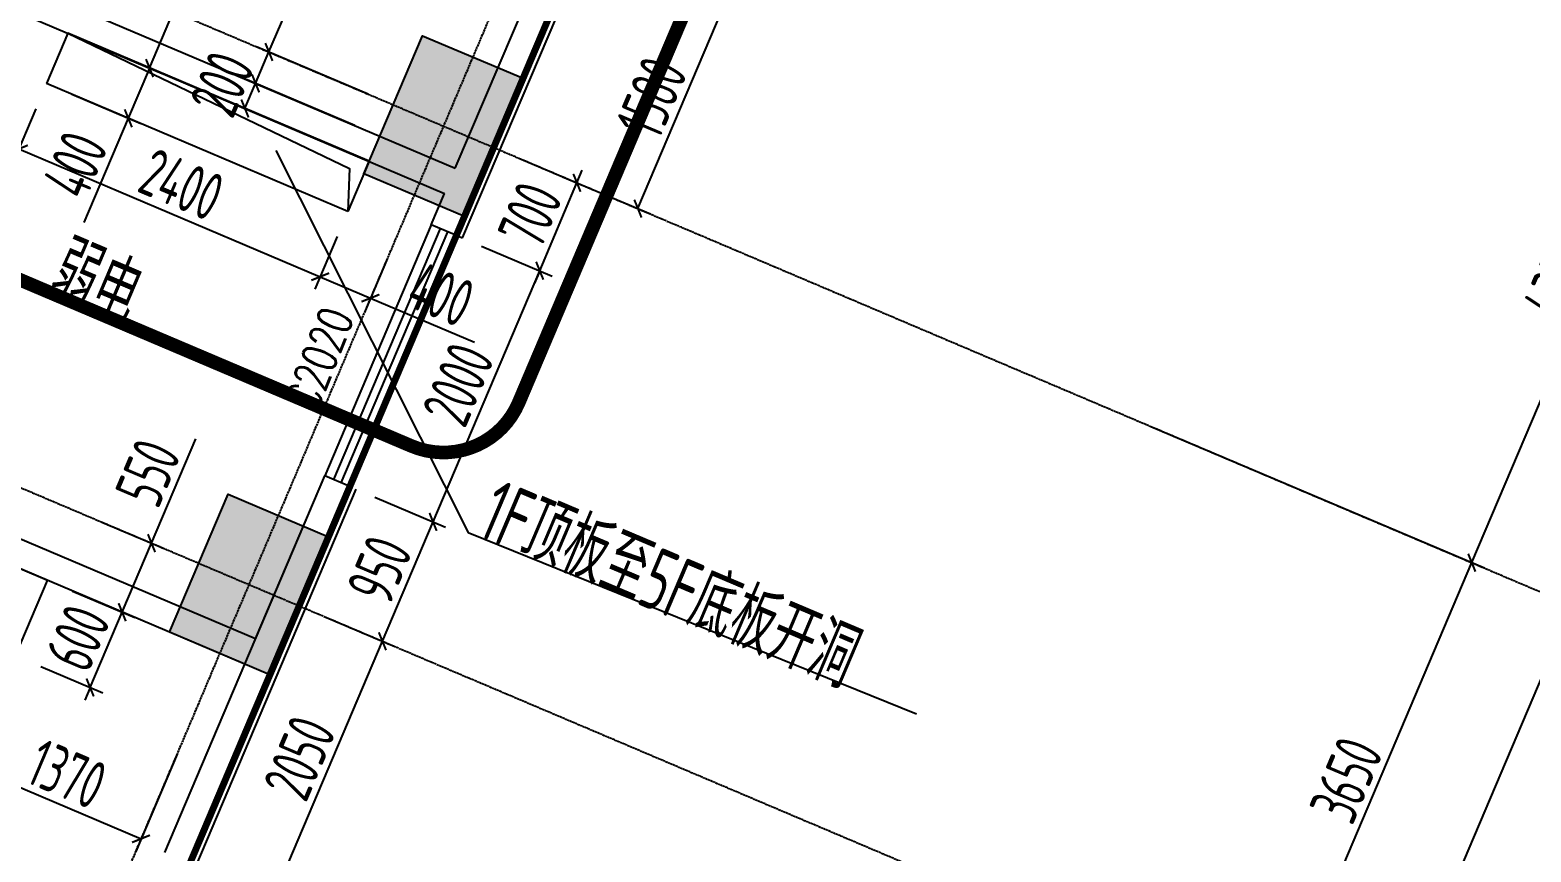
# Model space of a CAD drawing. Extents: x 11778731 to 12007717, y -6694179 to -6363962.
# Drawn here: x 11978442 to 11989446, y -6442870 to -6436845 of the extents above; entities that cross this region are included whole.
import ezdxf
from ezdxf.enums import TextEntityAlignment as Align
from ezdxf.xclip import XClip

# ---------------------------------------------------------------- set-up
doc = ezdxf.new("R2010")
doc.units = 0
doc.header["$LTSCALE"] = 10
doc.header["$MEASUREMENT"] = 0
doc.header["$XCLIPFRAME"] = 0
for name, pattern in [('A3-RG-axis-100$0$CENTER', [2, 1.25, -0.25, 0.25, -0.25]), ('A3-RI-3F$0$DASH', [0.35, 0.25, -0.1]), ('DASHED2', [0.375, 0.25, -0.125])]:
    doc.linetypes.add(name, pattern=pattern)
for name, color, linetype in [('A-CLOD', 200, 'Continuous'), ('A3-RB-3F-100$0$A-DIMS-100', 1, 'Continuous'), ('A3-RG-axis-100$0$A-DIMS-100', 1, 'Continuous'), ('A3-RG-axis-100$0$A-GRID', 1, 'A3-RG-axis-100$0$CENTER'), ('A3-RI-3F$0$A-FLOR', 2, 'Continuous'), ('A3-RI-3F$0$A-GLAZ', 140, 'Continuous'), ('A3-RI-3F$0$A-WALL', 7, 'Continuous'), ('A3-RI-3F$0$A-WALL-FINI', 95, 'Continuous'), ('A3-RM-3F$0$A-EQPM', 55, 'Continuous'), ('A3-RS-1F$0$A-HATH-GRAY', 8, 'Continuous'), ('A3-RS-1F$0$A-WALL', 7, 'Continuous'), ('A3-SYMB-3F-100$0$A-SYMB', 4, 'Continuous'), ('A3-SYMB-3F-100$0$A-SYMB-AREA', 4, 'Continuous'), ('A3-SYMB-3F-100$0$A-SYMB-DOOR', 3, 'Continuous'), ('A3-SYMB-3F-100$0$A-SYMB-DOOR1', 3, 'Continuous'), ('A3-SYMB-3F-100$0$A-SYMB-DOOR2', 3, 'Continuous'), ('A3-SYMB-3F-100$0$A-SYMB-DOOR3', 3, 'Continuous'), ('A3-SYMB-3F-100$0$A-SYMB-NAME', 4, 'Continuous'), ('A3-SYMB-3F-100$0$A-SYMB-NAME-E', 4, 'Continuous')]:
    doc.layers.add(name, color=color, linetype=linetype)
doc.styles.add('A3-RB-3F-100$0$XD2008', font='xd-hzs.shx', dxfattribs={"width": 0.7, "bigfont": 'xd-hztxt.shx'})
doc.styles.add('A3-RG-axis-100$0$XD2008', font='xd-hzs.shx', dxfattribs={"width": 0.7, "bigfont": 'xd-hztxt.shx'})
doc.styles.add('A3-SYMB-3F-100$0$ECADI', font='hzs.shx', dxfattribs={"width": 0.7, "bigfont": 'hztxt.shx'})
doc.styles.add('A3-SYMB-3F-100$0$ECADI-TXT', font='simplex.shx', dxfattribs={"bigfont": 'hztxt.shx'})
doc.dimstyles.new('A3-RB-3F-100$0$XD100$0', dxfattribs={"dimscale": 100, "dimtxt": 3.5, "dimasz": 1, "dimexe": 1, "dimexo": 2, "dimgap": 0.5, "dimtad": 1, "dimdec": 0, "dimdsep": 46, "dimtxsty": 'A3-RB-3F-100$0$XD2008', "dimblk1": 'A3-RB-3F-100$0$_ARCHTICK', "dimblk2": 'A3-RB-3F-100$0$_ARCHTICK', "dimsah": 1, "dimcen": 2.5, "dimclrt": 4, "dimaunit": 1, "dimadec": 0, "dimazin": 0, "dimtfac": 1, "dimtdec": 0, "dimtix": 1, "dimtmove": 0, "dimatfit": 3, "dimfxl": 0, "dimtolj": 1, "dimtzin": 0, "dimarcsym": 0})
doc.dimstyles.new('A3-RG-axis-100$0$XD100$0', dxfattribs={"dimscale": 100, "dimtxt": 3.5, "dimasz": 1, "dimexe": 1, "dimexo": 2, "dimgap": 0.5, "dimtad": 1, "dimdec": 0, "dimdsep": 46, "dimtxsty": 'A3-RG-axis-100$0$XD2008', "dimblk1": 'A3-RG-axis-100$0$_ARCHTICK', "dimblk2": 'A3-RG-axis-100$0$_ARCHTICK', "dimsah": 1, "dimcen": 2.5, "dimclrt": 4, "dimaunit": 1, "dimadec": 0, "dimazin": 0, "dimtfac": 1, "dimtdec": 0, "dimtix": 1, "dimtmove": 0, "dimatfit": 3, "dimfxl": 0, "dimtolj": 1, "dimtzin": 0, "dimarcsym": 0})

# ---------------------------------------------------------------- blocks, each defined once
blk = doc.blocks.new('A3-RI-3F')
at = {"layer": 'A3-RI-3F$0$A-FLOR', "linetype": 'A3-RI-3F$0$DASH', "const_width": 50}
blk.add_lwpolyline([(11922838, -6425914), (11977075, -6448936), (11985124, -6429973), (11974262, -6425363), (11988322, -6392239), (11978237, -6391711), (11978174, -6391908), (11943983, -6380798), (11944558, -6379029), (11938186, -6376959), (11937611, -6378728), (11907835, -6369053)], dxfattribs=at)
at = {"layer": 'A3-RI-3F$0$A-GLAZ'}
for p, q in [((11981384, -6438272), (11980603, -6440113)), ((11981448, -6438299), (11980667, -6440140)), ((11981504, -6438323), (11980722, -6440164)), ((11981568, -6438350), (11980787, -6440191))]:
    blk.add_line(p, q, dxfattribs=at)
at = {"layer": 'A3-RI-3F$0$A-WALL'}
for p, q in [((11981560, -6437858), (11983885, -6432381)), ((11981568, -6438350), (11984069, -6432459)), ((11977878, -6436295), (11981560, -6437858)), ((11977800, -6436479), (11981482, -6438042)), ((11981384, -6438272), (11981482, -6438042)), ((11981384, -6438272), (11981482, -6438042)), ((11981568, -6438350), (11981384, -6438272)), ((11980095, -6441308), (11976413, -6439746)), ((11980017, -6441493), (11976151, -6439851)), ((11979430, -6442874), (11980603, -6440113)), ((11979614, -6442952), (11980787, -6440191)), ((11980095, -6441308), (11980603, -6440113)), ((11980787, -6440191), (11980603, -6440113))]:
    blk.add_line(p, q, dxfattribs=at)
at = {"layer": 'A3-RI-3F$0$A-WALL-FINI'}
for p, q in [((11981614, -6438369), (11983658, -6433555)), ((11981568, -6438350), (11981614, -6438369)), ((11979660, -6442972), (11980833, -6440210))]:
    blk.add_line(p, q, dxfattribs=at)
blk = doc.blocks.new('A3-RG-axis-100$0$_ARCHTICK')
at = {"color": 0, "linetype": 'ByBlock', "const_width": 0.15}
blk.add_lwpolyline([(-0.5, -0.5), (0.5, 0.5)], dxfattribs=at)
blk = doc.blocks.new('*D308')
at = {"layer": 'A3-RG-axis-100$0$A-DIMS-100', "color": 0, "lineweight": -2}
for p, q in [((11986659, -6439750), (11989104, -6440788)), ((11987586, -6444109), (11989012, -6440749)), ((11985757, -6443333), (11987678, -6444148))]:
    blk.add_line(p, q, dxfattribs=at)
at = {"layer": 'A3-RG-axis-100$0$A-DIMS-100', "color": 0, "lineweight": -2, "xscale": 100, "yscale": 100, "zscale": 100}
for p, rotation in [((11989012, -6440749), 66.99999999988144), ((11987586, -6444109), 246.9999999998815)]:
    blk.add_blockref('A3-RG-axis-100$0$_ARCHTICK', p, dxfattribs=dict(at, rotation=rotation))
at = {"layer": 'A3-RG-axis-100$0$A-DIMS-100', "color": 4, "insert": (11988092, -6442341), "char_height": 350, "attachment_point": 5, "rotation": 67, "style": 'A3-RG-axis-100$0$XD2008'}
blk.add_mtext('\\A1;3650', dxfattribs=at)
blk = doc.blocks.new('*D309')
at = {"layer": 'A3-RG-axis-100$0$A-DIMS-100', "color": 0, "lineweight": -2}
for p, q in [((11988882, -6435969), (11990804, -6436784)), ((11989012, -6440749), (11990712, -6436745)), ((11986821, -6439819), (11989104, -6440788))]:
    blk.add_line(p, q, dxfattribs=at)
at = {"layer": 'A3-RG-axis-100$0$A-DIMS-100', "color": 0, "lineweight": -2, "xscale": 100, "yscale": 100, "zscale": 100}
for p, rotation in [((11990712, -6436745), 66.99999999988144), ((11989012, -6440749), 246.9999999998815)]:
    blk.add_blockref('A3-RG-axis-100$0$_ARCHTICK', p, dxfattribs=dict(at, rotation=rotation))
at = {"layer": 'A3-RG-axis-100$0$A-DIMS-100', "color": 4, "insert": (11989655, -6438659), "char_height": 350, "attachment_point": 5, "rotation": 67, "style": 'A3-RG-axis-100$0$XD2008'}
blk.add_mtext('\\A1;4350', dxfattribs=at)
blk = doc.blocks.new('*D311')
at = {"layer": 'A3-RG-axis-100$0$A-DIMS-100', "color": 0, "lineweight": -2}
for p, q in [((11989787, -6432550), (11992908, -6433875)), ((11967770, -6492840), (11992816, -6433836)), ((11964387, -6491404), (11967862, -6492879))]:
    blk.add_line(p, q, dxfattribs=at)
at = {"layer": 'A3-RG-axis-100$0$A-DIMS-100', "color": 0, "lineweight": -2, "xscale": 100, "yscale": 100, "zscale": 100}
for p, rotation in [((11992816, -6433836), 66.99999999988144), ((11967770, -6492840), 246.9999999998815)]:
    blk.add_blockref('A3-RG-axis-100$0$_ARCHTICK', p, dxfattribs=dict(at, rotation=rotation))
at = {"layer": 'A3-RG-axis-100$0$A-DIMS-100', "color": 4, "insert": (11980086, -6463250), "char_height": 350, "attachment_point": 5, "rotation": 67, "style": 'A3-RG-axis-100$0$XD2008'}
blk.add_mtext('\\A1;64100', dxfattribs=at)
blk = doc.blocks.new('A3-SYMB-3F-100$0$ECADI-TAG-ROOM')
at = {"layer": 'A3-SYMB-3F-100$0$A-SYMB-AREA', "style": 'A3-SYMB-3F-100$0$ECADI', "width": 0.7}
blk.add_attdef('340M2', text='', height=2.5, dxfattribs=at).set_placement((7.17, -1.75), align=Align.MIDDLE_LEFT)
at = {"layer": 'A3-SYMB-3F-100$0$A-SYMB-NAME', "style": 'A3-SYMB-3F-100$0$ECADI', "width": 0.7}
blk.add_attdef('CHINESENAME', (-5.13, 0.09), '', height=4.5, dxfattribs=at)
at = {"layer": 'A3-SYMB-3F-100$0$A-SYMB-NAME-E', "style": 'A3-SYMB-3F-100$0$ECADI', "width": 0.7}
for tag, p in [('ENGLISHHIGH', (-5.13, 8.04)), ('ENGLISHLOW', (-5.13, 4.84))]:
    blk.add_attdef(tag, p, '', height=2.5, dxfattribs=at)
blk = doc.blocks.new('A3-SYMB-3F-100$0$ECADI-TAG-DOOR')
at = {"layer": 'A3-SYMB-3F-100$0$A-SYMB-DOOR', "style": 'A3-SYMB-3F-100$0$ECADI-TXT', "width": 0.7}
for tag, p in [('门窗主编号1', (-6.41, 7.26)), ('门窗主编号2', (2.08, 7.26))]:
    blk.add_attdef(tag, p, '', height=2.5, dxfattribs=at)
at = {"layer": 'A3-SYMB-3F-100$0$A-SYMB-DOOR', "style": 'A3-SYMB-3F-100$0$ECADI-TXT', "width": 0.7, "flags": 1}
for tag, p in [('洞口尺寸(宽X高)', (-6.42, 1.62)), ('备注', (-6.39, -1.21))]:
    blk.add_attdef(tag, p, '', height=2.5, dxfattribs=at)
at = {"layer": 'A3-SYMB-3F-100$0$A-SYMB-DOOR1', "style": 'A3-SYMB-3F-100$0$ECADI-TXT', "width": 0.7}
blk.add_attdef('门窗辅编号1', (-6.41, 4.41), '', height=2.5, dxfattribs=at)
at = {"layer": 'A3-SYMB-3F-100$0$A-SYMB-DOOR2', "style": 'A3-SYMB-3F-100$0$ECADI-TXT', "width": 0.7}
blk.add_attdef('门窗辅编号2', (-2.86, 4.41), '', height=2.5, dxfattribs=at)
at = {"layer": 'A3-SYMB-3F-100$0$A-SYMB-DOOR3', "style": 'A3-SYMB-3F-100$0$ECADI-TXT', "width": 0.7}
blk.add_attdef('门窗辅编号3', (2.32, 4.41), '', height=2.5, dxfattribs=at)
blk = doc.blocks.new('A3-SYMB-3F-100')
at = {"layer": 'A3-SYMB-3F-100$0$A-SYMB'}
blk.add_lwpolyline([(11980245, -6437727), (11981654, -6440528), (11984942, -6441857)], dxfattribs=at)
ref = blk.add_blockref('A3-SYMB-3F-100$0$ECADI-TAG-ROOM', (11979026, -6438980), dxfattribs=dict(at, xscale=99.99999999989046, yscale=100.0000000001164, rotation=337))
ref.add_attrib('CHINESENAME', '弱电 ', (11978558, -6438772), dxfattribs={"height": 450, "rotation": 337, "style": 'A3-SYMB-3F-100$0$ECADI', "width": 0.7})
ref = blk.add_blockref('A3-SYMB-3F-100$0$ECADI-TAG-ROOM', (11983790, -6441441), dxfattribs=dict(at, xscale=99.99999999989046, yscale=100.0000000001164, rotation=337.0000000001323))
ref.add_attrib('CHINESENAME', '1F顶板至5F底板开洞', (11981705, -6440547), dxfattribs={"height": 450, "rotation": 337, "style": 'A3-SYMB-3F-100$0$ECADI', "width": 0.7})
at = {"layer": 'A3-SYMB-3F-100$0$A-SYMB-DOOR1'}
ref = blk.add_blockref('A3-SYMB-3F-100$0$ECADI-TAG-DOOR', (11981581, -6439000), dxfattribs=dict(at, xscale=99.99999999997297, yscale=100, zscale=100, rotation=68.45746126420124))
ref.add_attrib('门窗主编号1', 'C2020', dxfattribs={"height": 250, "rotation": 68.4575, "style": 'A3-SYMB-3F-100$0$ECADI-TXT', "width": 0.7}).set_placement((11980819, -6438946), align=Align.RIGHT)
blk = doc.blocks.new('A3-RB-3F-100$0$_ARCHTICK')
at = {"color": 0, "linetype": 'ByBlock', "const_width": 0.15}
blk.add_lwpolyline([(-0.5, -0.5), (0.5, 0.5)], dxfattribs=at)
blk = doc.blocks.new('*D373')
at = {"layer": 'A3-RB-3F-100$0$A-DIMS-100', "color": 0, "lineweight": -2}
for p, q in [((11978259, -6441616), (11977956, -6442329)), ((11979520, -6442152), (11979217, -6442865)), ((11977995, -6442237), (11979256, -6442773))]:
    blk.add_line(p, q, dxfattribs=at)
at = {"layer": 'A3-RB-3F-100$0$A-DIMS-100', "color": 0, "lineweight": -2, "xscale": 100, "yscale": 100, "zscale": 100}
for p, rotation in [((11977995, -6442237), 156.99999999966), ((11979256, -6442773), 336.99999999966)]:
    blk.add_blockref('A3-RB-3F-100$0$_ARCHTICK', p, dxfattribs=dict(at, rotation=rotation))
at = {"layer": 'A3-RB-3F-100$0$A-DIMS-100', "color": 4, "insert": (11978714, -6442298), "char_height": 350, "attachment_point": 5, "rotation": 337, "style": 'A3-RB-3F-100$0$XD2008'}
blk.add_mtext('\\A1;1370', dxfattribs=at)
blk = doc.blocks.new('*D374')
at = {"layer": 'A3-RB-3F-100$0$A-DIMS-100', "color": 0, "lineweight": -2}
for p, q in [((11978755, -6440958), (11979210, -6441151)), ((11979118, -6441112), (11979157, -6441020)), ((11978883, -6441664), (11979118, -6441112)), ((11978521, -6441511), (11978975, -6441703)), ((11978883, -6441664), (11978844, -6441756))]:
    blk.add_line(p, q, dxfattribs=at)
at = {"layer": 'A3-RB-3F-100$0$A-DIMS-100', "color": 0, "lineweight": -2, "xscale": 100, "yscale": 100, "zscale": 100}
for p, rotation in [((11979118, -6441112), 246.9999999999992), ((11978883, -6441664), 66.9999999999992)]:
    blk.add_blockref('A3-RB-3F-100$0$_ARCHTICK', p, dxfattribs=dict(at, rotation=rotation))
at = {"layer": 'A3-RB-3F-100$0$A-DIMS-100', "color": 4, "insert": (11978793, -6441300), "char_height": 350, "attachment_point": 5, "rotation": 67, "style": 'A3-RB-3F-100$0$XD2008'}
blk.add_mtext('\\A1;600', dxfattribs=at)
blk = doc.blocks.new('*D428')
at = {"layer": 'A3-RB-3F-100$0$A-DIMS-100', "color": 0, "lineweight": -2}
for p, q in [((11979333, -6440606), (11979657, -6439842)), ((11978970, -6440452), (11979425, -6440645)), ((11979118, -6441112), (11979333, -6440606)), ((11978755, -6440958), (11979210, -6441151))]:
    blk.add_line(p, q, dxfattribs=at)
at = {"layer": 'A3-RB-3F-100$0$A-DIMS-100', "color": 0, "lineweight": -2, "xscale": 100, "yscale": 100, "zscale": 100}
for p, rotation in [((11979333, -6440606), 67.00000000000664), ((11979118, -6441112), 247.0000000000066)]:
    blk.add_blockref('A3-RB-3F-100$0$_ARCHTICK', p, dxfattribs=dict(at, rotation=rotation))
at = {"layer": 'A3-RB-3F-100$0$A-DIMS-100', "color": 4, "insert": (11979307, -6440090), "char_height": 350, "attachment_point": 5, "rotation": 67, "style": 'A3-RB-3F-100$0$XD2008'}
blk.add_mtext('\\A1;550', dxfattribs=at)
blk = doc.blocks.new('*D429')
at = {"layer": 'A3-RB-3F-100$0$A-DIMS-100', "color": 0, "lineweight": -2}
for p, q in [((11982964, -6436465), (11983608, -6436739)), ((11982899, -6438154), (11983516, -6436700)), ((11982346, -6437920), (11982991, -6438193))]:
    blk.add_line(p, q, dxfattribs=at)
at = {"layer": 'A3-RB-3F-100$0$A-DIMS-100', "color": 0, "lineweight": -2, "xscale": 100, "yscale": 100, "zscale": 100}
for p, rotation in [((11983516, -6436700), 66.99999999938989), ((11982899, -6438154), 246.9999999993899)]:
    blk.add_blockref('A3-RB-3F-100$0$_ARCHTICK', p, dxfattribs=dict(at, rotation=rotation))
at = {"layer": 'A3-RB-3F-100$0$A-DIMS-100', "color": 4, "insert": (11983000, -6437339), "char_height": 350, "attachment_point": 5, "rotation": 67, "style": 'A3-RB-3F-100$0$XD2008'}
blk.add_mtext('\\A1;1580', dxfattribs=at)
blk = doc.blocks.new('*D672')
at = {"layer": 'A3-RB-3F-100$0$A-DIMS-100', "color": 0, "lineweight": -2}
for p, q in [((11980600, -6441144), (11981118, -6441364)), ((11980225, -6443212), (11981026, -6441325)), ((11979799, -6443031), (11980317, -6443251))]:
    blk.add_line(p, q, dxfattribs=at)
at = {"layer": 'A3-RB-3F-100$0$A-DIMS-100', "color": 0, "lineweight": -2, "xscale": 100, "yscale": 100, "zscale": 100}
for p, rotation in [((11981026, -6441325), 66.99977848824024), ((11980225, -6443212), 246.9997784882403)]:
    blk.add_blockref('A3-RB-3F-100$0$_ARCHTICK', p, dxfattribs=dict(at, rotation=rotation))
at = {"layer": 'A3-RB-3F-100$0$A-DIMS-100', "color": 4, "insert": (11980418, -6442180), "char_height": 350, "attachment_point": 5, "rotation": 66.9998, "style": 'A3-RB-3F-100$0$XD2008'}
blk.add_mtext('\\A1;2050', dxfattribs=at)
blk = doc.blocks.new('*D673')
at = {"layer": 'A3-RB-3F-100$0$A-DIMS-100', "color": 0, "lineweight": -2}
for p, q in [((11980971, -6440269), (11981489, -6440489)), ((11981026, -6441325), (11981397, -6440450)), ((11980600, -6441144), (11981118, -6441364))]:
    blk.add_line(p, q, dxfattribs=at)
at = {"layer": 'A3-RB-3F-100$0$A-DIMS-100', "color": 0, "lineweight": -2, "xscale": 100, "yscale": 100, "zscale": 100}
for p, rotation in [((11981397, -6440450), 66.99977848827103), ((11981026, -6441325), 246.999778488271)]:
    blk.add_blockref('A3-RB-3F-100$0$_ARCHTICK', p, dxfattribs=dict(at, rotation=rotation))
at = {"layer": 'A3-RB-3F-100$0$A-DIMS-100', "color": 4, "insert": (11981004, -6440799), "char_height": 350, "attachment_point": 5, "rotation": 66.9998, "style": 'A3-RB-3F-100$0$XD2008'}
blk.add_mtext('\\A1;950', dxfattribs=at)
blk = doc.blocks.new('*D674')
at = {"layer": 'A3-RB-3F-100$0$A-DIMS-100', "color": 0, "lineweight": -2}
for p, q in [((11981752, -6438428), (11982271, -6438648)), ((11981397, -6440450), (11982179, -6438609)), ((11980971, -6440269), (11981489, -6440489))]:
    blk.add_line(p, q, dxfattribs=at)
at = {"layer": 'A3-RB-3F-100$0$A-DIMS-100', "color": 0, "lineweight": -2, "xscale": 100, "yscale": 100, "zscale": 100}
for p, rotation in [((11982179, -6438609), 66.99977848827629), ((11981397, -6440450), 246.9997784882763)]:
    blk.add_blockref('A3-RB-3F-100$0$_ARCHTICK', p, dxfattribs=dict(at, rotation=rotation))
at = {"layer": 'A3-RB-3F-100$0$A-DIMS-100', "color": 4, "insert": (11981581, -6439442), "char_height": 350, "attachment_point": 5, "rotation": 66.9998, "style": 'A3-RB-3F-100$0$XD2008'}
blk.add_mtext('\\A1;2000', dxfattribs=at)
blk = doc.blocks.new('*D675')
at = {"layer": 'A3-RB-3F-100$0$A-DIMS-100', "color": 0, "lineweight": -2}
for p, q in [((11982026, -6437784), (11982544, -6438004)), ((11982452, -6437965), (11982491, -6437873)), ((11982179, -6438609), (11982452, -6437965)), ((11981752, -6438428), (11982271, -6438648)), ((11982179, -6438609), (11982140, -6438701))]:
    blk.add_line(p, q, dxfattribs=at)
at = {"layer": 'A3-RB-3F-100$0$A-DIMS-100', "color": 0, "lineweight": -2, "xscale": 100, "yscale": 100, "zscale": 100}
for p, rotation in [((11982452, -6437965), 246.9997784882929), ((11982179, -6438609), 66.99977848829288)]:
    blk.add_blockref('A3-RB-3F-100$0$_ARCHTICK', p, dxfattribs=dict(at, rotation=rotation))
at = {"layer": 'A3-RB-3F-100$0$A-DIMS-100', "color": 4, "insert": (11982108, -6438199), "char_height": 350, "attachment_point": 5, "rotation": 66.9998, "style": 'A3-RB-3F-100$0$XD2008'}
blk.add_mtext('\\A1;700', dxfattribs=at)
blk = doc.blocks.new('*D854')
at = {"layer": 'A3-RB-3F-100$0$A-DIMS-100', "color": 0, "lineweight": -2}
for p, q in [((11978486, -6437422), (11978322, -6437808)), ((11978361, -6437716), (11980570, -6438653)), ((11980695, -6438359), (11980531, -6438745))]:
    blk.add_line(p, q, dxfattribs=at)
at = {"layer": 'A3-RB-3F-100$0$A-DIMS-100', "color": 0, "lineweight": -2, "xscale": 100, "yscale": 100, "zscale": 100}
for p, rotation in [((11978361, -6437716), 157.0000000000235), ((11980570, -6438653), 337.0000000000235)]:
    blk.add_blockref('A3-RB-3F-100$0$_ARCHTICK', p, dxfattribs=dict(at, rotation=rotation))
at = {"layer": 'A3-RB-3F-100$0$A-DIMS-100', "color": 4, "insert": (11979553, -6437977), "char_height": 350, "attachment_point": 5, "rotation": 337, "style": 'A3-RB-3F-100$0$XD2008'}
blk.add_mtext('\\A1;2400', dxfattribs=at)
blk = doc.blocks.new('*D855')
at = {"layer": 'A3-RB-3F-100$0$A-DIMS-100', "color": 0, "lineweight": -2}
for p, q in [((11980695, -6438359), (11980531, -6438745)), ((11981063, -6438516), (11980899, -6438902)), ((11980570, -6438653), (11980938, -6438810)), ((11980938, -6438810), (11981702, -6439134))]:
    blk.add_line(p, q, dxfattribs=at)
at = {"layer": 'A3-RB-3F-100$0$A-DIMS-100', "color": 0, "lineweight": -2, "xscale": 100, "yscale": 100, "zscale": 100}
for p, rotation in [((11980570, -6438653), 157.0000000000054), ((11980938, -6438810), 337.0000000000054)]:
    blk.add_blockref('A3-RB-3F-100$0$_ARCHTICK', p, dxfattribs=dict(at, rotation=rotation))
at = {"layer": 'A3-RB-3F-100$0$A-DIMS-100', "color": 4, "insert": (11981454, -6438784), "char_height": 350, "attachment_point": 5, "rotation": 337, "style": 'A3-RB-3F-100$0$XD2008'}
blk.add_mtext('\\A1;400', dxfattribs=at)
blk = doc.blocks.new('*D856')
at = {"layer": 'A3-RB-3F-100$0$A-DIMS-100', "color": 0, "lineweight": -2}
for p, q in [((11978904, -6436948), (11979411, -6437163)), ((11979319, -6437124), (11979163, -6437492)), ((11978748, -6437316), (11979255, -6437531)), ((11979163, -6437492), (11978838, -6438256))]:
    blk.add_line(p, q, dxfattribs=at)
at = {"layer": 'A3-RB-3F-100$0$A-DIMS-100', "color": 0, "lineweight": -2, "xscale": 100, "yscale": 100, "zscale": 100}
for p, rotation in [((11979319, -6437124), 67.0000000209014), ((11979163, -6437492), 247.0000000209014)]:
    blk.add_blockref('A3-RB-3F-100$0$_ARCHTICK', p, dxfattribs=dict(at, rotation=rotation))
at = {"layer": 'A3-RB-3F-100$0$A-DIMS-100', "color": 4, "insert": (11978774, -6437832), "char_height": 350, "attachment_point": 5, "rotation": 67, "style": 'A3-RB-3F-100$0$XD2008'}
blk.add_mtext('\\A1;400', dxfattribs=at)
blk = doc.blocks.new('*D857')
at = {"layer": 'A3-RB-3F-100$0$A-DIMS-100', "color": 0, "lineweight": -2}
for p, q in [((11979495, -6436709), (11979819, -6435945)), ((11979080, -6436533), (11979587, -6436748)), ((11979319, -6437124), (11979495, -6436709)), ((11978904, -6436948), (11979411, -6437163))]:
    blk.add_line(p, q, dxfattribs=at)
at = {"layer": 'A3-RB-3F-100$0$A-DIMS-100', "color": 0, "lineweight": -2, "xscale": 100, "yscale": 100, "zscale": 100}
for p, rotation in [((11979495, -6436709), 67.00000002093701), ((11979319, -6437124), 247.000000020937)]:
    blk.add_blockref('A3-RB-3F-100$0$_ARCHTICK', p, dxfattribs=dict(at, rotation=rotation))
at = {"layer": 'A3-RB-3F-100$0$A-DIMS-100', "color": 4, "insert": (11979469, -6436193), "char_height": 350, "attachment_point": 5, "rotation": 67, "style": 'A3-RB-3F-100$0$XD2008'}
blk.add_mtext('\\A1;450', dxfattribs=at)
blk = doc.blocks.new('*D858')
at = {"layer": 'A3-RB-3F-100$0$A-DIMS-100', "color": 0, "lineweight": -2}
for p, q in [((11980823, -6437545), (11980004, -6437197)), ((11980018, -6437420), (11980096, -6437236)), ((11980745, -6437729), (11979926, -6437381))]:
    blk.add_line(p, q, dxfattribs=at)
at = {"layer": 'A3-RB-3F-100$0$A-DIMS-100', "color": 0, "lineweight": -2, "xscale": 100, "yscale": 100, "zscale": 100}
for p, rotation in [((11980096, -6437236), 66.99999999994976), ((11980018, -6437420), 246.9999999999498)]:
    blk.add_blockref('A3-RB-3F-100$0$_ARCHTICK', p, dxfattribs=dict(at, rotation=rotation))
at = {"layer": 'A3-RB-3F-100$0$A-DIMS-100', "color": 4, "insert": (11979850, -6437240), "char_height": 350, "attachment_point": 5, "rotation": 67, "style": 'A3-RB-3F-100$0$XD2008'}
blk.add_mtext('\\A1;200', dxfattribs=at)
blk = doc.blocks.new('*D859')
at = {"layer": 'A3-RB-3F-100$0$A-DIMS-100', "color": 0, "lineweight": -2}
for p, q in [((11980194, -6437006), (11980518, -6436242)), ((11980096, -6437236), (11980194, -6437006)), ((11980921, -6437315), (11980102, -6436967)), ((11980823, -6437545), (11980004, -6437197))]:
    blk.add_line(p, q, dxfattribs=at)
at = {"layer": 'A3-RB-3F-100$0$A-DIMS-100', "color": 0, "lineweight": -2, "xscale": 100, "yscale": 100, "zscale": 100}
for p, rotation in [((11980194, -6437006), 66.99999999989831), ((11980096, -6437236), 246.9999999998983)]:
    blk.add_blockref('A3-RB-3F-100$0$_ARCHTICK', p, dxfattribs=dict(at, rotation=rotation))
at = {"layer": 'A3-RB-3F-100$0$A-DIMS-100', "color": 4, "insert": (11980168, -6436490), "char_height": 350, "attachment_point": 5, "rotation": 67, "style": 'A3-RB-3F-100$0$XD2008'}
blk.add_mtext('\\A1;250', dxfattribs=at)
blk = doc.blocks.new('A3-RS-1F')
at = {"layer": 'A3-RS-1F$0$A-HATH-GRAY'}
for points in [[(11980890, -6437899), (11981320, -6436887), (11982057, -6437199), (11981627, -6438212)], [(11979464, -6441259), (11979894, -6440247), (11980630, -6440559), (11980201, -6441572)]]:
    blk.add_hatch(color=256, dxfattribs=at).paths.add_polyline_path(points)
at = {"layer": 'A3-RS-1F$0$A-WALL'}
for points in [[(11980890, -6437899), (11981320, -6436887), (11982057, -6437199), (11981627, -6438212)], [(11979464, -6441259), (11979894, -6440247), (11980630, -6440559), (11980201, -6441572)]]:
    blk.add_lwpolyline(points, close=True, dxfattribs=at)
blk = doc.blocks.new('A3-RM-3F')
at = {"layer": 'A3-RM-3F$0$A-EQPM'}
for p, q in [((11978720, -6436869), (11978564, -6437238)), ((11980929, -6437807), (11978720, -6436869)), ((11980773, -6438175), (11978564, -6437238)), ((11980929, -6437807), (11980773, -6438175))]:
    blk.add_line(p, q, dxfattribs=at)
blk.add_lwpolyline([(11978720, -6436869), (11980785, -6437859), (11980773, -6438175)], dxfattribs=at)
blk.add_lwpolyline([(11977416, -6441042), (11978337, -6441432), (11978571, -6440880), (11977651, -6440489)], close=True, dxfattribs=at)
blk = doc.blocks.new('A3-RG-axis-100')
at = {"layer": 'A3-RG-axis-100$0$A-GRID'}
for p, q in [((11906717.6, -6409782.5), (11989058.9, -6444734.3)), ((11987939.3, -6422316.5), (11976921.4, -6448273.1)), ((11972636.5, -6433798.2), (11990485, -6441374.5))]:
    blk.add_line(p, q, dxfattribs=at)
at = {"layer": 'A3-RG-axis-100$0$A-DIMS-100'}
for base, p1, p2, picture, middle in [((11992815.9, -6433835.9), (11964203.3, -6491326.2), (11989603.3, -6432472.3), '*D311', (11980085.9, -6463250.1)), ((11990711.9, -6436745.1), (11986636.4, -6439740.8), (11988698.4, -6435890.4), '*D309', (11989655, -6438659.3)), ((11989012.2, -6440749.3), (11985572.5, -6443254.4), (11986474.4, -6439672.1), '*D308', (11988092, -6442341.3))]:
    dim = blk.add_linear_dim(base=base, p1=p1, p2=p2, angle=67, dimstyle='A3-RG-axis-100$0$XD100$0', override={"dimasz": 1}, dxfattribs=at)
    dim.commit()
    dim.dimension.update_dxf_attribs({"geometry": picture, "text_midpoint": middle})
blk = doc.blocks.new('A3-RB-3F-100')
at = {"layer": 'A3-RB-3F-100$0$A-DIMS-100'}
for base, p1, p2, angle, picture, middle in [((11979494.8, -6436709.4), (11978720.2, -6436869.4), (11978896, -6436455.2), 67, '*D857', (11979676.5, -6436281.3)), ((11980193.8, -6437006.1), (11981007.5, -6437623.1), (11981105.2, -6437393), 67, '*D859', (11980375.5, -6436578.1)), ((11980096.2, -6437236.2), (11980929.4, -6437807.2), (11981007.5, -6437623.1), 67, '*D858', (11980057.1, -6437328.3)), ((11979319, -6437123.6), (11978563.9, -6437237.6), (11978720.2, -6436869.4), 67, '*D856', (11978981, -6437919.8)), ((11980938.4, -6438809.7), (11980773.1, -6438175.4), (11981141.3, -6438331.7), 337, '*D855', (11981366.4, -6438991.4))]:
    dim = blk.add_linear_dim(base=base, p1=p1, p2=p2, angle=angle, dimstyle='A3-RB-3F-100$0$XD100$0', dxfattribs=at)
    dim.commit()
    dim.dimension.update_dxf_attribs({"geometry": picture, "text_midpoint": middle, "dimtype": 129})
for p1, p2, distance, picture, middle in [((11982162.1, -6437841.6), (11982779.5, -6436387.2), -800, '*D429', (11983000.1, -6437339.1)), ((11978336.8, -6441432.4), (11978571.2, -6440880.1), -593.6, '*D374', (11978793.3, -6441300.2)), ((11978336.8, -6441432.4), (11979597.9, -6441967.7), -874.5, '*D373', (11978713.6, -6442297.9))]:
    dim = blk.add_aligned_dim(p1=p1, p2=p2, distance=distance, dimstyle='A3-RB-3F-100$0$XD100$0', override={"dimasz": 1}, dxfattribs=at)
    dim.commit()
    dim.dimension.update_dxf_attribs({"geometry": picture, "text_midpoint": middle})
for p1, p2, distance, picture, middle in [((11978563.9, -6437237.6), (11980773.1, -6438175.4), -519.3, '*D854', (11979553.5, -6437977.4)), ((11981568.1, -6438349.9), (11981841.6, -6437705.5), -663.2, '*D675', (11982108.2, -6438199)), ((11980786.6, -6440190.9), (11981568.1, -6438349.9), -663.2, '*D674', (11981580.7, -6439441.7)), ((11980415.4, -6441065.4), (11980786.6, -6440190.9), -663.2, '*D673', (11981004.4, -6440799.4)), ((11979614.4, -6442952.5), (11980415.4, -6441065.4), -663.2, '*D672', (11980418.3, -6442180.2))]:
    dim = blk.add_aligned_dim(p1=p1, p2=p2, distance=distance, dimstyle='A3-RB-3F-100$0$XD100$0', dxfattribs=at)
    dim.commit()
    dim.dimension.update_dxf_attribs({"geometry": picture, "text_midpoint": middle})
dim = blk.add_linear_dim(base=(11979332.5, -6440605.7), p1=(11978571.2, -6440880.1), p2=(11978786.1, -6440373.8), angle=67, dimstyle='A3-RB-3F-100$0$XD100$0', override={"dimasz": 1}, dxfattribs=at)
dim.commit()
dim.dimension.update_dxf_attribs({"geometry": '*D428', "text_midpoint": (11979514.2, -6440177.7), "dimtype": 129})

msp = doc.modelspace()

# ---------------------------------------------------------------- linework, layer by layer
at = {"layer": 'A-CLOD', "linetype": 'DASHED2', "const_width": 100}
msp.add_lwpolyline([(11978480, -6426175), (11985752, -6429262, -0.414214), (11986069, -6430049), (11982025, -6439576, -0.414214), (11981239, -6439894), (11973967, -6436807, -0.414214), (11973649, -6436020), (11977693, -6426493, -0.414214)], format="xyb", close=True, dxfattribs=at)

# ---------------------------------------------------------------- block references
for name in ['A3-RG-axis-100', 'A3-RB-3F-100', 'A3-RI-3F', 'A3-RI-3F', 'A3-RI-3F', 'A3-SYMB-3F-100', 'A3-SYMB-3F-100', 'A3-RM-3F']:
    msp.add_blockref(name, (0, 0))
ref = msp.add_blockref('A3-RS-1F', (0, 0))
XClip(ref).set_block_clipping_path([(11880575.4595815204, -6415096.270357037), (11910249.6177904997, -6426601.7009763205), (11922841.9025027994, -6430599.4828046197), (11977834.5324543808, -6451371.0095163761), (12008409.3102089595, -6381594.5835881606), (11890394.8696729206, -6356927.6296852781), (11884882.5177205391, -6396620.1386088813)])

doc.saveas('drawing.dxf')
